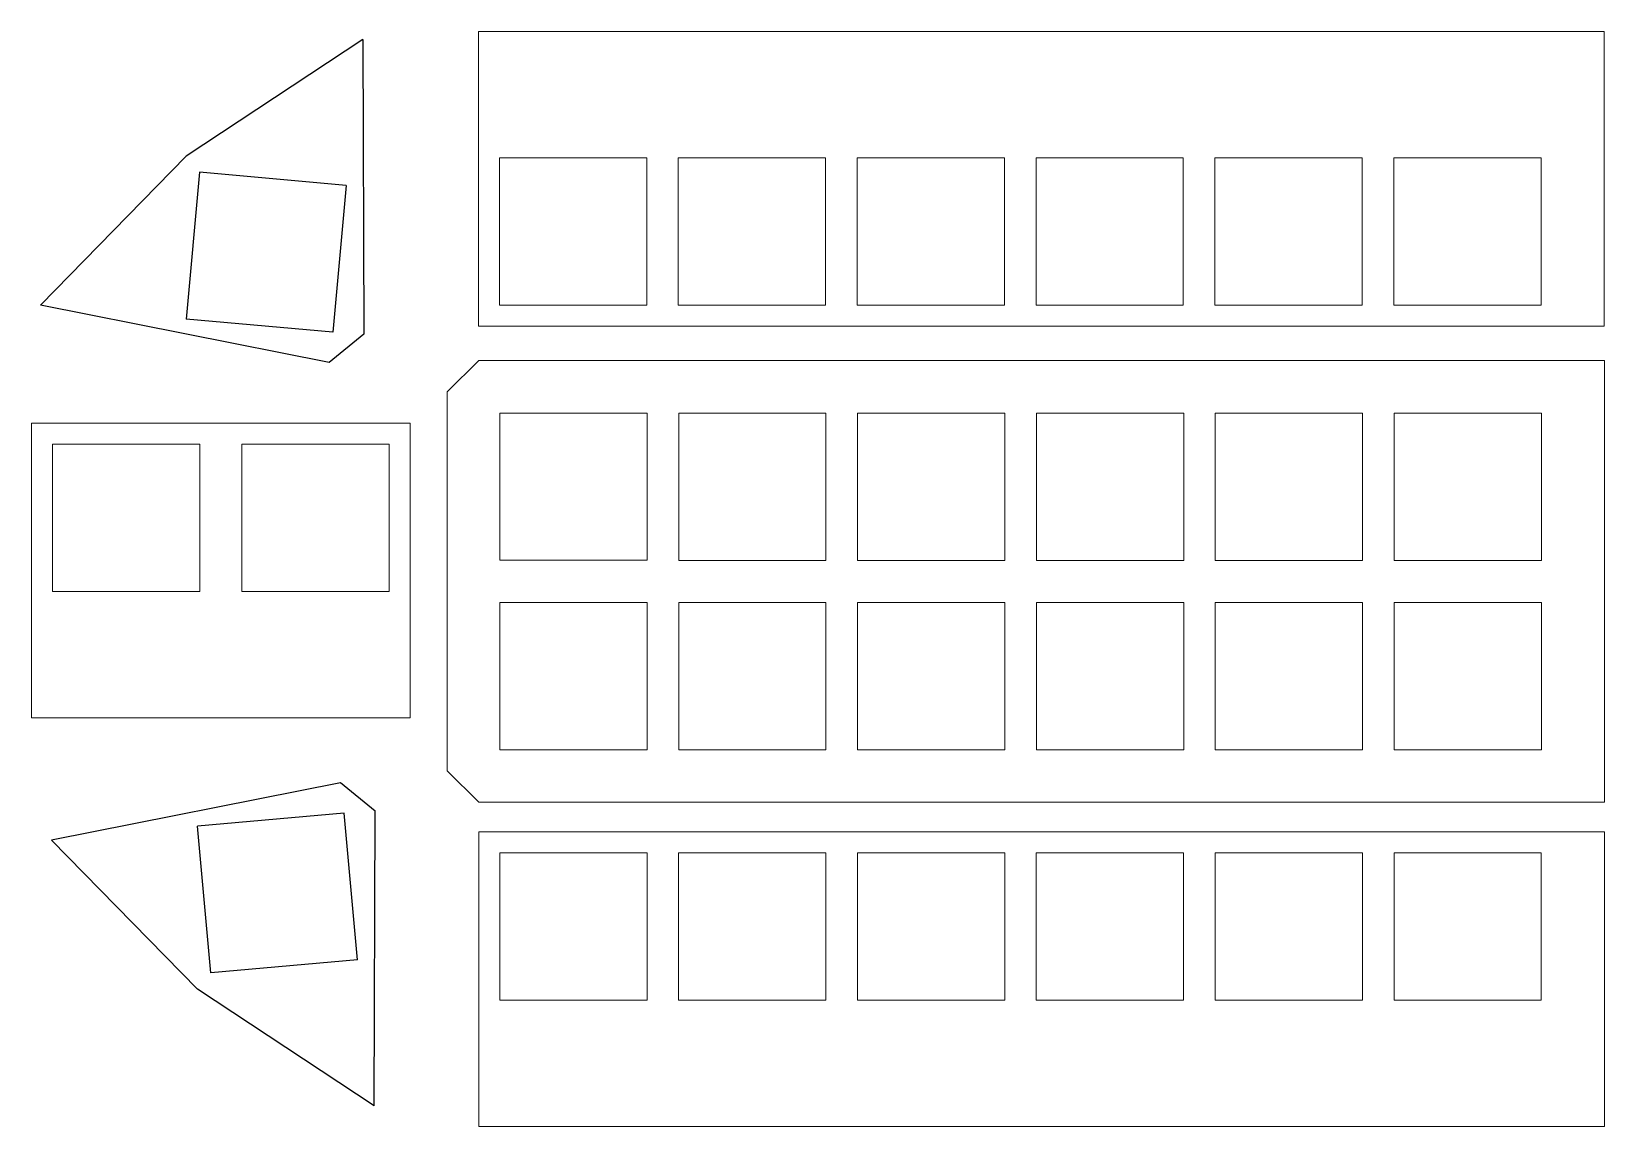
# Model space of a CAD drawing. Header units: millimetres. Extents: x 21 to 769, y 304 to 825.
import ezdxf

# ---------------------------------------------------------------- set-up
doc = ezdxf.new("R2010")
doc.units = ezdxf.units.MM

msp = doc.modelspace()

# ---------------------------------------------------------------- linework, layer by layer
at = {"color": 7, "linetype": 'Continuous', "lineweight": 15}
for p, q in [((233.58, 824.87), (233.58, 684.87)), ((768.58, 824.87), (233.58, 824.87)), ((768.58, 684.87), (768.58, 824.87)), ((94.64, 765.61), (178.68, 821)), ((178.68, 821), (179.08, 681)), ((25.4, 694.85), (94.64, 765.61)), ((243.58, 764.87), (313.58, 764.87)), ((243.58, 694.87), (243.58, 764.87)), ((313.58, 764.87), (313.58, 694.87)), ((328.58, 764.87), (398.58, 764.87)), ((328.58, 694.87), (328.58, 764.87)), ((398.58, 764.87), (398.58, 694.87)), ((413.58, 764.87), (483.58, 764.87)), ((413.58, 694.87), (413.58, 764.87)), ((483.58, 764.87), (483.58, 694.87)), ((568.58, 764.87), (498.58, 764.87)), ((498.58, 764.87), (498.58, 694.87)), ((568.58, 694.87), (568.58, 764.87)), ((653.58, 764.87), (583.58, 764.87)), ((583.58, 764.87), (583.58, 694.87)), ((653.58, 694.87), (653.58, 764.87)), ((668.58, 764.87), (738.58, 764.87)), ((668.58, 694.87), (668.58, 764.87)), ((738.58, 764.87), (738.58, 694.87)), ((94.77, 688.21), (101.05, 757.93)), ((101.05, 757.93), (170.76, 751.65)), ((170.76, 751.65), (164.48, 681.94)), ((162.7, 667.52), (25.4, 694.85)), ((164.48, 681.94), (94.77, 688.21)), ((313.58, 694.87), (243.58, 694.87)), ((398.58, 694.87), (328.58, 694.87)), ((483.58, 694.87), (413.58, 694.87)), ((498.58, 694.87), (568.58, 694.87)), ((583.58, 694.87), (653.58, 694.87)), ((738.58, 694.87), (668.58, 694.87)), ((179.08, 681), (162.7, 667.52)), ((233.58, 684.87), (768.58, 684.87)), ((233.76, 668.55), (218.76, 653.55)), ((768.76, 668.55), (233.76, 668.55)), ((768.76, 458.55), (768.76, 668.55)), ((218.76, 653.55), (218.76, 473.55)), ((313.76, 643.55), (243.76, 643.55)), ((243.76, 643.55), (243.76, 573.55)), ((313.76, 573.55), (313.76, 643.55)), ((328.76, 643.55), (398.76, 643.55)), ((328.76, 573.49), (328.76, 643.55)), ((398.76, 643.55), (398.76, 573.49)), ((413.76, 643.55), (483.76, 643.55)), ((413.76, 573.49), (413.76, 643.55)), ((483.76, 643.55), (483.76, 573.49)), ((498.76, 643.55), (568.76, 643.55)), ((498.76, 573.49), (498.76, 643.55)), ((568.76, 643.55), (568.76, 573.49)), ((583.76, 643.55), (653.76, 643.55)), ((583.76, 573.49), (583.76, 643.55)), ((653.76, 643.55), (653.76, 573.49)), ((668.76, 643.55), (738.76, 643.55)), ((668.76, 573.49), (668.76, 643.55)), ((738.76, 643.55), (738.76, 573.49)), ((21.18, 638.67), (201.18, 638.67)), ((21.18, 498.67), (21.18, 638.67)), ((201.18, 638.67), (201.18, 498.67)), ((101.18, 628.67), (31.18, 628.67)), ((31.18, 628.67), (31.18, 558.67)), ((101.18, 558.67), (101.18, 628.67)), ((191.18, 628.67), (121.18, 628.67)), ((121.18, 628.67), (121.18, 558.67)), ((191.18, 558.67), (191.18, 628.67)), ((243.76, 573.55), (313.76, 573.55)), ((398.76, 573.49), (328.76, 573.49)), ((483.76, 573.49), (413.76, 573.49)), ((568.76, 573.49), (498.76, 573.49)), ((653.76, 573.49), (583.76, 573.49)), ((738.76, 573.49), (668.76, 573.49)), ((31.18, 558.67), (101.18, 558.67)), ((121.18, 558.67), (191.18, 558.67)), ((313.76, 553.55), (243.76, 553.55)), ((243.76, 553.55), (243.76, 483.55)), ((313.76, 483.55), (313.76, 553.55)), ((328.76, 553.55), (398.76, 553.55)), ((328.76, 483.55), (328.76, 553.55)), ((398.76, 553.55), (398.76, 483.55)), ((483.76, 553.55), (413.76, 553.55)), ((413.76, 553.55), (413.76, 483.55)), ((483.76, 483.55), (483.76, 553.55)), ((568.76, 553.55), (498.76, 553.55)), ((498.76, 553.55), (498.76, 483.55)), ((568.76, 483.55), (568.76, 553.55)), ((583.76, 553.55), (653.76, 553.55)), ((583.76, 483.55), (583.76, 553.55)), ((653.76, 553.55), (653.76, 483.55)), ((668.76, 553.55), (738.76, 553.55)), ((668.76, 483.55), (668.76, 553.55)), ((738.76, 553.55), (738.76, 483.55)), ((201.18, 498.67), (21.18, 498.67)), ((243.76, 483.55), (313.76, 483.55)), ((398.76, 483.55), (328.76, 483.55)), ((413.76, 483.55), (483.76, 483.55)), ((498.76, 483.55), (568.76, 483.55)), ((653.76, 483.55), (583.76, 483.55)), ((738.76, 483.55), (668.76, 483.55)), ((218.76, 473.55), (233.76, 458.55)), ((168.07, 467.85), (30.77, 440.52)), ((184.46, 454.37), (168.07, 467.85)), ((233.76, 458.55), (768.76, 458.55)), ((169.86, 453.44), (100.14, 447.16)), ((176.14, 383.72), (169.86, 453.44)), ((184.05, 314.37), (184.46, 454.37)), ((100.14, 447.16), (106.42, 377.44)), ((233.71, 304.48), (233.71, 444.48)), ((233.71, 444.48), (768.71, 444.48)), ((768.71, 444.48), (768.71, 304.48)), ((30.77, 440.52), (100.01, 369.76)), ((313.71, 434.48), (243.71, 434.48)), ((243.71, 434.48), (243.71, 364.48)), ((313.71, 364.48), (313.71, 434.48)), ((398.71, 434.48), (328.71, 434.48)), ((328.71, 434.48), (328.71, 364.48)), ((398.71, 364.48), (398.71, 434.48)), ((483.71, 434.48), (413.71, 434.48)), ((413.71, 434.48), (413.71, 364.48)), ((483.71, 364.48), (483.71, 434.48)), ((498.71, 434.48), (568.71, 434.48)), ((498.71, 364.48), (498.71, 434.48)), ((568.71, 434.48), (568.71, 364.48)), ((583.71, 434.48), (653.71, 434.48)), ((583.71, 364.48), (583.71, 434.48)), ((653.71, 434.48), (653.71, 364.48)), ((738.71, 434.48), (668.71, 434.48)), ((668.71, 434.48), (668.71, 364.48)), ((738.71, 364.48), (738.71, 434.48)), ((106.42, 377.44), (176.14, 383.72)), ((100.01, 369.76), (184.05, 314.37)), ((243.71, 364.48), (313.71, 364.48)), ((328.71, 364.48), (398.71, 364.48)), ((413.71, 364.48), (483.71, 364.48)), ((568.71, 364.48), (498.71, 364.48)), ((653.71, 364.48), (583.71, 364.48)), ((668.71, 364.48), (738.71, 364.48)), ((768.71, 304.48), (233.71, 304.48))]:
    msp.add_line(p, q, dxfattribs=at)
at = {"color": 7, "linetype": 'Continuous'}
for p, q in [((178.68, 821), (94.64, 765.61)), ((178.68, 821), (179.08, 681)), ((94.64, 765.61), (25.4, 694.85)), ((101.05, 757.93), (94.77, 688.21)), ((170.76, 751.65), (101.05, 757.93)), ((170.76, 751.65), (164.48, 681.94)), ((162.7, 667.52), (25.4, 694.85)), ((164.48, 681.94), (94.77, 688.21)), ((179.08, 681), (162.7, 667.52)), ((168.07, 467.85), (30.77, 440.52)), ((184.46, 454.37), (168.07, 467.85)), ((169.86, 453.44), (100.14, 447.16)), ((176.14, 383.72), (169.86, 453.44)), ((184.05, 314.37), (184.46, 454.37)), ((106.42, 377.44), (100.14, 447.16)), ((100.01, 369.76), (30.77, 440.52)), ((176.14, 383.72), (106.42, 377.44)), ((184.05, 314.37), (100.01, 369.76))]:
    msp.add_line(p, q, dxfattribs=at)

doc.saveas('drawing.dxf')
